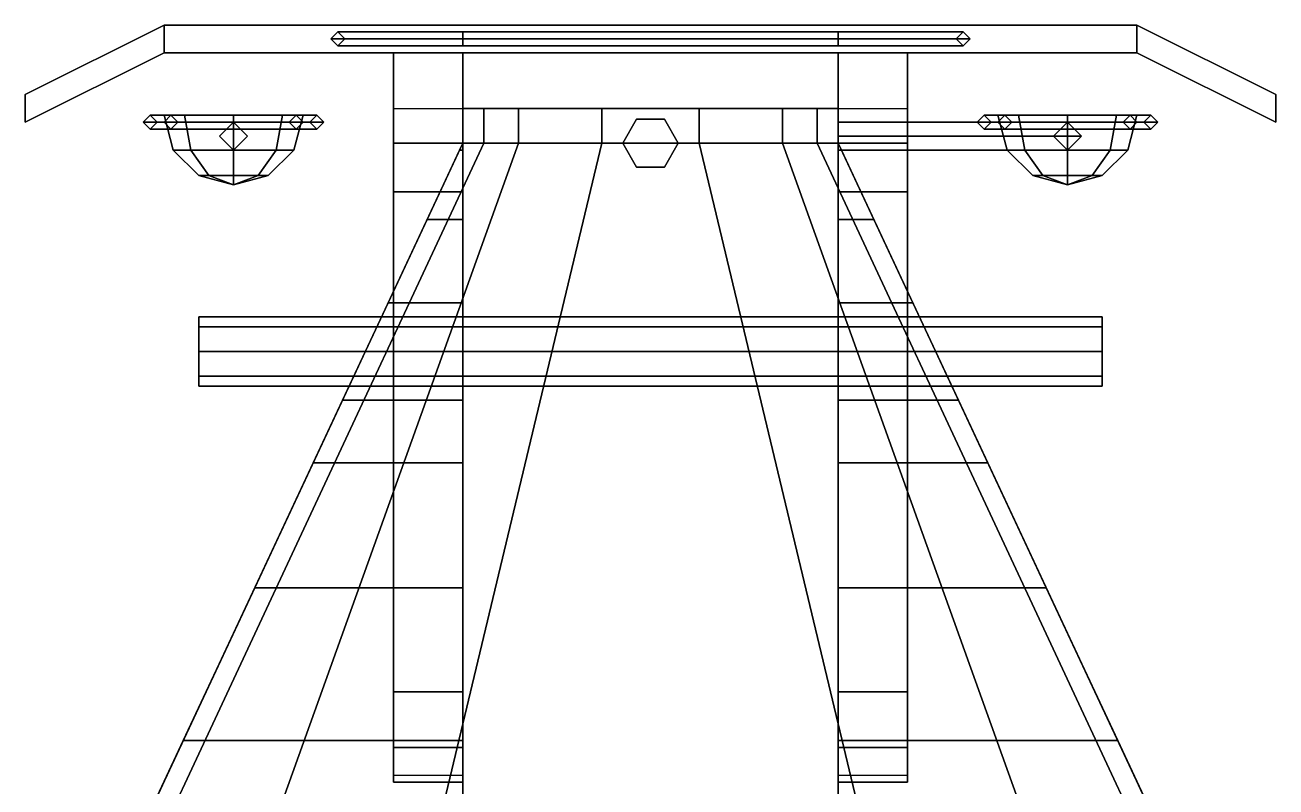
# Model space of a CAD drawing. Extents: x -0.99 to 0.94, y -2.43 to 2.04.
# Drawn here: x -0.9 to 0.9, y 0.943 to 2.04 of the extents above; entities that cross this region are included whole.
import ezdxf

# ---------------------------------------------------------------- set-up
doc = ezdxf.new("R2010")
doc.units = 0
doc.layers.get('0').update_dxf_attribs({"linetype": 'CONTINUOUS'})

msp = doc.modelspace()

# ---------------------------------------------------------------- linework, layer by layer
for points in [[(-0.7, 2.04, 0.59), (-0.7, 2.04, 0.49), (-0.9, 1.94, 0.49), (-0.9, 1.94, 0.59)], [(-0.7, 2.04, 0.49), (-0.7, 2, 0.49), (-0.9, 1.9, 0.49), (-0.9, 1.94, 0.49)], [(-0.9, 1.94, 0.59), (-0.9, 1.9, 0.59), (-0.7, 2, 0.59), (-0.7, 2.04, 0.59)], [(0.7, 2.04, 0.59), (0.7, 2.04, 0.49), (-0.7, 2.04, 0.49), (-0.7, 2.04, 0.59)], [(0.7, 2.04, 0.49), (0.7, 2, 0.49), (-0.7, 2, 0.49), (-0.7, 2.04, 0.49)], [(-0.7, 2.04, 0.59), (-0.7, 2, 0.59), (0.7, 2, 0.59), (0.7, 2.04, 0.59)], [(0.7, 2.04, 0.49), (0.7, 2.04, 0.59), (0.9, 1.94, 0.59), (0.9, 1.94, 0.49)], [(0.7, 2.04, 0.59), (0.7, 2, 0.59), (0.9, 1.9, 0.59), (0.9, 1.94, 0.59)], [(0.9, 1.94, 0.49), (0.9, 1.9, 0.49), (0.7, 2, 0.49), (0.7, 2.04, 0.49)], [(-0.27, 2.02, 1.1), (-0.27, 2.03, 1.09), (-0.45, 2.03, 0.95), (-0.46, 2.02, 0.95)], [(-0.45, 2.03, 0.59), (-0.46, 2.02, 0.59), (-0.46, 2.02, 0.95), (-0.45, 2.03, 0.95)], [(-0.27, 2.01, 1.09), (-0.27, 2.02, 1.1), (-0.46, 2.02, 0.95), (-0.45, 2.01, 0.95)], [(-0.46, 2.02, 0.59), (-0.45, 2.01, 0.59), (-0.45, 2.01, 0.95), (-0.46, 2.02, 0.95)], [(-0.27, 2.03, 1.09), (-0.27, 2.02, 1.08), (-0.44, 2.02, 0.95), (-0.45, 2.03, 0.95)], [(-0.44, 2.02, 0.59), (-0.45, 2.03, 0.59), (-0.45, 2.03, 0.95), (-0.44, 2.02, 0.95)], [(0.44, 2.02, 0.86), (0.45, 2.03, 0.85), (-0.45, 2.03, 0.85), (-0.44, 2.02, 0.86)], [(0.45, 2.03, 0.85), (0.44, 2.02, 0.84), (-0.44, 2.02, 0.84), (-0.45, 2.03, 0.85)], [(-0.27, 2.02, 1.08), (-0.27, 2.01, 1.09), (-0.45, 2.01, 0.95), (-0.44, 2.02, 0.95)], [(-0.45, 2.01, 0.59), (-0.44, 2.02, 0.59), (-0.44, 2.02, 0.95), (-0.45, 2.01, 0.95)], [(0.44, 2.02, 0.84), (0.45, 2.01, 0.85), (-0.45, 2.01, 0.85), (-0.44, 2.02, 0.84)], [(0.45, 2.01, 0.85), (0.44, 2.02, 0.86), (-0.44, 2.02, 0.86), (-0.45, 2.01, 0.85)], [(0.27, 2.02, 1.1), (0.27, 2.03, 1.09), (-0.27, 2.03, 1.09), (-0.27, 2.02, 1.1)], [(0.27, 2.03, 1.09), (0.27, 2.02, 1.08), (-0.27, 2.02, 1.08), (-0.27, 2.03, 1.09)], [(0.27, 2.02, 1.08), (0.27, 2.01, 1.09), (-0.27, 2.01, 1.09), (-0.27, 2.02, 1.08)], [(0.27, 2.01, 1.09), (0.27, 2.02, 1.1), (-0.27, 2.02, 1.1), (-0.27, 2.01, 1.09)], [(0.46, 2.02, 0.95), (0.45, 2.03, 0.95), (0.27, 2.03, 1.09), (0.27, 2.02, 1.1)], [(0.45, 2.03, 0.95), (0.44, 2.02, 0.95), (0.27, 2.02, 1.08), (0.27, 2.03, 1.09)], [(0.44, 2.02, 0.95), (0.45, 2.01, 0.95), (0.27, 2.01, 1.09), (0.27, 2.02, 1.08)], [(0.45, 2.01, 0.95), (0.46, 2.02, 0.95), (0.27, 2.02, 1.1), (0.27, 2.01, 1.09)], [(0.45, 2.03, 0.59), (0.44, 2.02, 0.59), (0.44, 2.02, 0.95), (0.45, 2.03, 0.95)], [(0.44, 2.02, 0.59), (0.45, 2.01, 0.59), (0.45, 2.01, 0.95), (0.44, 2.02, 0.95)], [(0.46, 2.02, 0.59), (0.45, 2.03, 0.59), (0.45, 2.03, 0.95), (0.46, 2.02, 0.95)], [(0.45, 2.01, 0.59), (0.46, 2.02, 0.59), (0.46, 2.02, 0.95), (0.45, 2.01, 0.95)], [(-0.9, 1.9, 0.59), (-0.9, 1.9, 0.49), (-0.7, 2, 0.49), (-0.7, 2, 0.59)], [(-0.7, 2, 0.59), (-0.7, 2, 0.49), (0.7, 2, 0.49), (0.7, 2, 0.59)], [(-0.37, 2, 0.49), (-0.37, 0.95, 0.49), (-0.37, 1, 0.59), (-0.37, 2, 0.59)], [(-0.27, 2, 0.49), (-0.27, 0.95, 0.49), (-0.37, 0.95, 0.49), (-0.37, 2, 0.49)], [(-0.37, 2, 0.59), (-0.37, 1, 0.59), (-0.27, 1, 0.59), (-0.27, 2, 0.59)], [(-0.27, 1, 0.59), (-0.27, 0.95, 0.49), (-0.27, 2, 0.49), (-0.27, 2, 0.59)], [(0.27, 2, 0.49), (0.27, 0.95, 0.49), (0.27, 1, 0.59), (0.27, 2, 0.59)], [(0.37, 2, 0.49), (0.37, 0.95, 0.49), (0.27, 0.95, 0.49), (0.27, 2, 0.49)], [(0.27, 2, 0.59), (0.27, 1, 0.59), (0.37, 1, 0.59), (0.37, 2, 0.59)], [(0.37, 1, 0.59), (0.37, 0.95, 0.49), (0.37, 2, 0.49), (0.37, 2, 0.59)], [(0.9, 1.9, 0.49), (0.9, 1.9, 0.59), (0.7, 2, 0.59), (0.7, 2, 0.49)], [(-0.9, 1.94, 0.49), (-0.9, 1.9, 0.49), (-0.9, 1.9, 0.59), (-0.9, 1.94, 0.59)], [(0.9, 1.94, 0.59), (0.9, 1.9, 0.59), (0.9, 1.9, 0.49), (0.9, 1.94, 0.49)], [(-0.72, 1.91, 1.07), (-0.73, 1.9, 1.07), (-0.7, 1.9, 1.14), (-0.69, 1.91, 1.14)], [(-0.72, 1.91, 0.73), (-0.73, 1.9, 0.74), (-0.73, 1.9, 1.07), (-0.72, 1.91, 1.07)], [(-0.71, 1.9, 1.07), (-0.72, 1.91, 1.07), (-0.69, 1.91, 1.14), (-0.68, 1.9, 1.14)], [(-0.71, 1.9, 0.74), (-0.72, 1.91, 0.73), (-0.72, 1.91, 1.07), (-0.71, 1.9, 1.07)], [(-0.6866, 1.86, 1.07), (-0.7, 1.91, 1.07), (-0.6707, 1.91, 0.9993), (-0.6612, 1.86, 1.0088)], [(-0.6612, 1.86, 1.1312), (-0.6707, 1.91, 1.1407), (-0.7, 1.91, 1.07), (-0.6866, 1.86, 1.07)], [(-0.6707, 1.91, 0.9993), (-0.7, 1.91, 1.07), (-0.6707, 1.91, 1.1407), (-0.6, 1.91, 1.17)], [(-0.69, 1.91, 1.14), (-0.7, 1.9, 1.14), (-0.6, 1.9, 1.2), (-0.6, 1.91, 1.19)], [(-0.68, 1.9, 1.14), (-0.69, 1.91, 1.14), (-0.6, 1.91, 1.19), (-0.6, 1.9, 1.18)], [(-0.6612, 1.86, 1.0088), (-0.6707, 1.91, 0.9993), (-0.6, 1.91, 0.97), (-0.6, 1.86, 0.9834)], [(-0.6, 1.86, 1.1566), (-0.6, 1.91, 1.17), (-0.6707, 1.91, 1.1407), (-0.6612, 1.86, 1.1312)], [(-0.6, 1.91, 0.97), (-0.6707, 1.91, 0.9993), (-0.6, 1.91, 1.17), (-0.5293, 1.91, 1.1407)], [(-0.6, 1.86, 0.9834), (-0.6, 1.91, 0.97), (-0.5293, 1.91, 0.9993), (-0.5388, 1.86, 1.0088)], [(-0.5388, 1.86, 1.1312), (-0.5293, 1.91, 1.1407), (-0.6, 1.91, 1.17), (-0.6, 1.86, 1.1566)], [(-0.5293, 1.91, 0.9993), (-0.6, 1.91, 0.97), (-0.5293, 1.91, 1.1407), (-0.5, 1.91, 1.07)], [(-0.5, 1.9, 1.14), (-0.51, 1.91, 1.14), (-0.6, 1.91, 1.19), (-0.6, 1.9, 1.2)], [(-0.51, 1.91, 1.14), (-0.52, 1.9, 1.14), (-0.6, 1.9, 1.18), (-0.6, 1.91, 1.19)], [(-0.5388, 1.86, 1.0088), (-0.5293, 1.91, 0.9993), (-0.5, 1.91, 1.07), (-0.5134, 1.86, 1.07)], [(-0.5134, 1.86, 1.07), (-0.5, 1.91, 1.07), (-0.5293, 1.91, 1.1407), (-0.5388, 1.86, 1.1312)], [(-0.48, 1.91, 1.07), (-0.49, 1.9, 1.07), (-0.52, 1.9, 1.14), (-0.51, 1.91, 1.14)], [(-0.47, 1.9, 1.07), (-0.48, 1.91, 1.07), (-0.51, 1.91, 1.14), (-0.5, 1.9, 1.14)], [(-0.48, 1.91, 0.73), (-0.49, 1.9, 0.74), (-0.49, 1.9, 1.07), (-0.48, 1.91, 1.07)], [(-0.47, 1.9, 0.74), (-0.48, 1.91, 0.73), (-0.48, 1.91, 1.07), (-0.47, 1.9, 1.07)], [(-0.27, 1.92, 0.49), (-0.27, 1.87, 0.39), (-0.37, 1.87, 0.39), (-0.37, 1.92, 0.49)], [(-0.37, 1.92, 0.49), (-0.37, 1.87, 0.39), (-0.37, 1.8, 0.39), (-0.37, 1.8, 0.49)], [(-0.27, 1.92, 0.43), (-0.27, 1.87, 0.43), (-0.27, 1.87, 0.7871), (-0.27, 1.92, 0.7229)], [(-0.27, 1.92, 1.15), (-0.27, 1.87, 1.15), (-0.24, 1.87, 1.19), (-0.24, 1.92, 1.19)], [(-0.27, 1.92, 0.7229), (-0.27, 1.87, 0.7871), (-0.27, 1.87, 1.15), (-0.27, 1.92, 1.15)], [(0.27, 1.92, 0.43), (-0.27, 1.92, 0.43), (-0.27, 1.92, 0.7229), (0.27, 1.92, 0.7229)], [(0.27, 1.92, 0.7229), (-0.27, 1.92, 0.7229), (-0.27, 1.92, 1.15), (0.27, 1.92, 1.15)], [(0.27, 1.92, 1.15), (-0.27, 1.92, 1.15), (-0.24, 1.92, 1.19), (0.24, 1.92, 1.19)], [(-0.27, 1.8, 0.39), (-0.27, 1.87, 0.39), (-0.27, 1.92, 0.49), (-0.27, 1.8, 0.49)], [(0.27, 1.92, 0.43), (0.27, 0.92, 0.43), (-0.27, 0.92, 0.43), (-0.27, 1.92, 0.43)], [(-0.24, 1.92, 1.19), (-0.24, 1.87, 1.19), (-0.19, 1.87, 1.22), (-0.19, 1.92, 1.22)], [(0.24, 1.92, 1.19), (-0.24, 1.92, 1.19), (-0.19, 1.92, 1.22), (0.19, 1.92, 1.22)], [(-0.19, 1.92, 1.22), (-0.19, 1.87, 1.22), (-0.07, 1.87, 1.25), (-0.07, 1.92, 1.25)], [(0.19, 1.92, 1.22), (-0.19, 1.92, 1.22), (-0.07, 1.92, 1.25), (0.07, 1.92, 1.25)], [(-0.07, 1.92, 1.25), (-0.07, 1.87, 1.25), (0.07, 1.87, 1.25), (0.07, 1.92, 1.25)], [(0.19, 1.87, 1.22), (0.19, 1.92, 1.22), (0.07, 1.92, 1.25), (0.07, 1.87, 1.25)], [(0.24, 1.87, 1.19), (0.24, 1.92, 1.19), (0.19, 1.92, 1.22), (0.19, 1.87, 1.22)], [(0.27, 1.87, 1.15), (0.27, 1.92, 1.15), (0.24, 1.92, 1.19), (0.24, 1.87, 1.19)], [(0.27, 1.87, 0.43), (0.27, 1.92, 0.43), (0.27, 1.92, 0.7229), (0.27, 1.87, 0.7871)], [(0.27, 1.87, 0.7871), (0.27, 1.92, 0.7229), (0.27, 1.92, 1.15), (0.27, 1.87, 1.15)], [(0.37, 1.92, 0.49), (0.37, 1.87, 0.39), (0.27, 1.87, 0.39), (0.27, 1.92, 0.49)], [(0.27, 1.92, 0.49), (0.27, 1.87, 0.39), (0.27, 1.8, 0.39), (0.27, 1.8, 0.49)], [(0.37, 1.8, 0.39), (0.37, 1.87, 0.39), (0.37, 1.92, 0.49), (0.37, 1.8, 0.49)], [(0.48, 1.91, 1.07), (0.47, 1.9, 1.07), (0.5, 1.9, 1.14), (0.51, 1.91, 1.14)], [(0.48, 1.91, 0.73), (0.47, 1.9, 0.74), (0.47, 1.9, 1.07), (0.48, 1.91, 1.07)], [(0.49, 1.9, 1.07), (0.48, 1.91, 1.07), (0.51, 1.91, 1.14), (0.52, 1.9, 1.14)], [(0.49, 1.9, 0.74), (0.48, 1.91, 0.73), (0.48, 1.91, 1.07), (0.49, 1.9, 1.07)], [(0.5134, 1.86, 1.07), (0.5, 1.91, 1.07), (0.5293, 1.91, 0.9993), (0.5388, 1.86, 1.0088)], [(0.5388, 1.86, 1.1312), (0.5293, 1.91, 1.1407), (0.5, 1.91, 1.07), (0.5134, 1.86, 1.07)], [(0.5293, 1.91, 0.9993), (0.5, 1.91, 1.07), (0.5293, 1.91, 1.1407), (0.6, 1.91, 1.17)], [(0.51, 1.91, 1.14), (0.5, 1.9, 1.14), (0.6, 1.9, 1.2), (0.6, 1.91, 1.19)], [(0.52, 1.9, 1.14), (0.51, 1.91, 1.14), (0.6, 1.91, 1.19), (0.6, 1.9, 1.18)], [(0.5388, 1.86, 1.0088), (0.5293, 1.91, 0.9993), (0.6, 1.91, 0.97), (0.6, 1.86, 0.9834)], [(0.6, 1.86, 1.1566), (0.6, 1.91, 1.17), (0.5293, 1.91, 1.1407), (0.5388, 1.86, 1.1312)], [(0.6, 1.91, 0.97), (0.5293, 1.91, 0.9993), (0.6, 1.91, 1.17), (0.6707, 1.91, 1.1407)], [(0.6, 1.86, 0.9834), (0.6, 1.91, 0.97), (0.6707, 1.91, 0.9993), (0.6612, 1.86, 1.0088)], [(0.6612, 1.86, 1.1312), (0.6707, 1.91, 1.1407), (0.6, 1.91, 1.17), (0.6, 1.86, 1.1566)], [(0.6707, 1.91, 0.9993), (0.6, 1.91, 0.97), (0.6707, 1.91, 1.1407), (0.7, 1.91, 1.07)], [(0.7, 1.9, 1.14), (0.69, 1.91, 1.14), (0.6, 1.91, 1.19), (0.6, 1.9, 1.2)], [(0.69, 1.91, 1.14), (0.68, 1.9, 1.14), (0.6, 1.9, 1.18), (0.6, 1.91, 1.19)], [(0.6612, 1.86, 1.0088), (0.6707, 1.91, 0.9993), (0.7, 1.91, 1.07), (0.6866, 1.86, 1.07)], [(0.6866, 1.86, 1.07), (0.7, 1.91, 1.07), (0.6707, 1.91, 1.1407), (0.6612, 1.86, 1.1312)], [(0.72, 1.91, 1.07), (0.71, 1.9, 1.07), (0.68, 1.9, 1.14), (0.69, 1.91, 1.14)], [(0.73, 1.9, 1.07), (0.72, 1.91, 1.07), (0.69, 1.91, 1.14), (0.7, 1.9, 1.14)], [(0.72, 1.91, 0.73), (0.71, 1.9, 0.74), (0.71, 1.9, 1.07), (0.72, 1.91, 1.07)], [(0.73, 1.9, 0.74), (0.72, 1.91, 0.73), (0.72, 1.91, 1.07), (0.73, 1.9, 1.07)], [(-0.73, 1.9, 1.07), (-0.72, 1.89, 1.07), (-0.69, 1.89, 1.14), (-0.7, 1.9, 1.14)], [(-0.73, 1.9, 0.74), (-0.72, 1.89, 0.75), (-0.72, 1.89, 1.07), (-0.73, 1.9, 1.07)], [(-0.72, 1.89, 1.07), (-0.71, 1.9, 1.07), (-0.68, 1.9, 1.14), (-0.69, 1.89, 1.14)], [(-0.72, 1.89, 0.75), (-0.71, 1.9, 0.74), (-0.71, 1.9, 1.07), (-0.72, 1.89, 1.07)], [(-0.7, 1.9, 1.14), (-0.69, 1.89, 1.14), (-0.6, 1.89, 1.19), (-0.6, 1.9, 1.2)], [(-0.69, 1.89, 1.14), (-0.68, 1.9, 1.14), (-0.6, 1.9, 1.18), (-0.6, 1.89, 1.19)], [(-0.6, 1.9, 0.74), (-0.62, 1.88, 0.77), (-0.62, 1.88, 0.99), (-0.6, 1.9, 0.99)], [(-0.58, 1.88, 0.77), (-0.6, 1.9, 0.74), (-0.6, 1.9, 0.99), (-0.58, 1.88, 0.99)], [(-0.52, 1.9, 1.14), (-0.51, 1.89, 1.14), (-0.6, 1.89, 1.19), (-0.6, 1.9, 1.18)], [(-0.51, 1.89, 1.14), (-0.5, 1.9, 1.14), (-0.6, 1.9, 1.2), (-0.6, 1.89, 1.19)], [(-0.49, 1.9, 1.07), (-0.48, 1.89, 1.07), (-0.51, 1.89, 1.14), (-0.52, 1.9, 1.14)], [(-0.48, 1.89, 1.07), (-0.47, 1.9, 1.07), (-0.5, 1.9, 1.14), (-0.51, 1.89, 1.14)], [(-0.49, 1.9, 0.74), (-0.48, 1.89, 0.75), (-0.48, 1.89, 1.07), (-0.49, 1.9, 1.07)], [(-0.48, 1.89, 0.75), (-0.47, 1.9, 0.74), (-0.47, 1.9, 1.07), (-0.48, 1.89, 1.07)], [(-0.02, 1.9046, 1.25), (-0.04, 1.87, 1.25), (-0.04, 1.87, 1.28), (-0.02, 1.9046, 1.28)], [(-0.04, 1.87, 1.28), (0.04, 1.87, 1.28), (0.02, 1.9046, 1.28), (-0.02, 1.9046, 1.28)], [(0.02, 1.9046, 1.25), (-0.02, 1.9046, 1.25), (-0.02, 1.9046, 1.28), (0.02, 1.9046, 1.28)], [(0.04, 1.87, 1.25), (0.02, 1.9046, 1.25), (0.02, 1.9046, 1.28), (0.04, 1.87, 1.28)], [(0.27, 1.88, 0.77), (0.27, 1.9, 0.74), (0.6, 1.9, 0.74), (0.62, 1.88, 0.77)], [(0.27, 1.9, 0.74), (0.27, 1.88, 0.77), (0.58, 1.88, 0.77), (0.6, 1.9, 0.74)], [(0.47, 1.9, 1.07), (0.48, 1.89, 1.07), (0.51, 1.89, 1.14), (0.5, 1.9, 1.14)], [(0.47, 1.9, 0.74), (0.48, 1.89, 0.75), (0.48, 1.89, 1.07), (0.47, 1.9, 1.07)], [(0.48, 1.89, 1.07), (0.49, 1.9, 1.07), (0.52, 1.9, 1.14), (0.51, 1.89, 1.14)], [(0.48, 1.89, 0.75), (0.49, 1.9, 0.74), (0.49, 1.9, 1.07), (0.48, 1.89, 1.07)], [(0.5, 1.9, 1.14), (0.51, 1.89, 1.14), (0.6, 1.89, 1.19), (0.6, 1.9, 1.2)], [(0.51, 1.89, 1.14), (0.52, 1.9, 1.14), (0.6, 1.9, 1.18), (0.6, 1.89, 1.19)], [(0.6, 1.9, 0.74), (0.58, 1.88, 0.77), (0.58, 1.88, 0.99), (0.6, 1.9, 0.99)], [(0.62, 1.88, 0.77), (0.6, 1.9, 0.74), (0.6, 1.9, 0.99), (0.62, 1.88, 0.99)], [(0.68, 1.9, 1.14), (0.69, 1.89, 1.14), (0.6, 1.89, 1.19), (0.6, 1.9, 1.18)], [(0.69, 1.89, 1.14), (0.7, 1.9, 1.14), (0.6, 1.9, 1.2), (0.6, 1.89, 1.19)], [(0.71, 1.9, 1.07), (0.72, 1.89, 1.07), (0.69, 1.89, 1.14), (0.68, 1.9, 1.14)], [(0.72, 1.89, 1.07), (0.73, 1.9, 1.07), (0.7, 1.9, 1.14), (0.69, 1.89, 1.14)], [(0.71, 1.9, 0.74), (0.72, 1.89, 0.75), (0.72, 1.89, 1.07), (0.71, 1.9, 1.07)], [(0.72, 1.89, 0.75), (0.73, 1.9, 0.74), (0.73, 1.9, 1.07), (0.72, 1.89, 1.07)], [(-0.62, 1.88, 0.77), (-0.6, 1.86, 0.8), (-0.6, 1.86, 0.99), (-0.62, 1.88, 0.99)], [(-0.6, 1.86, 0.8), (-0.58, 1.88, 0.77), (-0.58, 1.88, 0.99), (-0.6, 1.86, 0.99)], [(0.27, 1.88, 0.77), (0.27, 1.86, 0.8), (0.6, 1.86, 0.8), (0.58, 1.88, 0.77)], [(0.27, 1.86, 0.8), (0.27, 1.88, 0.77), (0.62, 1.88, 0.77), (0.6, 1.86, 0.8)], [(0.58, 1.88, 0.77), (0.6, 1.86, 0.8), (0.6, 1.86, 0.99), (0.58, 1.88, 0.99)], [(0.6, 1.86, 0.8), (0.62, 1.88, 0.77), (0.62, 1.88, 0.99), (0.6, 1.86, 0.99)], [(-0.27, 1.87, 1.15), (-0.85, 0.63, 1.29), (-0.8183, 0.63, 1.3333), (-0.24, 1.87, 1.19)], [(-0.3776, 1.64, 0.9), (-0.4431, 1.5, 0.9), (-0.85, 0.63, 1.29), (-0.27, 1.87, 1.15)], [(-0.24, 1.87, 1.19), (-0.8183, 0.63, 1.3333), (-0.63, 0.6424, 1.4001), (-0.19, 1.87, 1.22)], [(-0.65, 1.8234, 1.07), (-0.6866, 1.86, 1.07), (-0.6612, 1.86, 1.0088), (-0.6354, 1.8234, 1.0346)], [(-0.6354, 1.8234, 1.1054), (-0.6612, 1.86, 1.1312), (-0.6866, 1.86, 1.07), (-0.65, 1.8234, 1.07)], [(-0.6354, 1.8234, 1.0346), (-0.6612, 1.86, 1.0088), (-0.6, 1.86, 0.9834), (-0.6, 1.8234, 1.02)], [(-0.6, 1.8234, 1.12), (-0.6, 1.86, 1.1566), (-0.6612, 1.86, 1.1312), (-0.6354, 1.8234, 1.1054)], [(-0.19, 1.87, 1.22), (-0.63, 0.6424, 1.4001), (-0.37, 0.6174, 1.4335), (-0.07, 1.87, 1.25)], [(-0.6, 1.8234, 1.02), (-0.6, 1.86, 0.9834), (-0.5388, 1.86, 1.0088), (-0.5646, 1.8234, 1.0346)], [(-0.5646, 1.8234, 1.1054), (-0.5388, 1.86, 1.1312), (-0.6, 1.86, 1.1566), (-0.6, 1.8234, 1.12)], [(-0.5646, 1.8234, 1.0346), (-0.5388, 1.86, 1.0088), (-0.5134, 1.86, 1.07), (-0.55, 1.8234, 1.07)], [(-0.55, 1.8234, 1.07), (-0.5134, 1.86, 1.07), (-0.5388, 1.86, 1.1312), (-0.5646, 1.8234, 1.1054)], [(-0.3215, 1.76, 0.87), (-0.3776, 1.64, 0.9), (-0.27, 1.87, 1.15)], [(-0.07, 1.87, 1.25), (-0.37, 0.6174, 1.4335), (0.37, 0.6174, 1.4335), (0.07, 1.87, 1.25)], [(-0.37, 1.8, 0.39), (-0.37, 1.87, 0.39), (-0.27, 1.87, 0.39), (-0.27, 1.8, 0.39)], [(-0.2747, 1.86, 0.8), (-0.3215, 1.76, 0.87), (-0.27, 1.87, 1.15)], [(-0.27, 1.76, 0.87), (-0.3215, 1.76, 0.87), (-0.2747, 1.86, 0.8), (-0.27, 1.86, 0.8)], [(-0.27, 1.87, 0.7871), (-0.2747, 1.86, 0.8), (-0.27, 1.87, 1.15)], [(-0.27, 1.86, 0.8), (-0.2747, 1.86, 0.8), (-0.27, 1.87, 0.7871)], [(-0.27, 1.87, 0.43), (-0.27, 0.92, 0.43), (-0.27, 1.01, 0.57), (-0.27, 1.87, 0.7871)], [(-0.27, 1.87, 0.7871), (-0.27, 1.01, 0.57), (-0.27, 1.23, 0.79), (-0.27, 1.86, 0.8)], [(-0.27, 1.86, 0.8), (-0.27, 1.23, 0.79), (-0.27, 1.41, 0.88), (-0.27, 1.76, 0.87)], [(-0.04, 1.87, 1.25), (-0.02, 1.8354, 1.25), (-0.02, 1.8354, 1.28), (-0.04, 1.87, 1.28)], [(-0.02, 1.8354, 1.28), (0.02, 1.8354, 1.28), (0.04, 1.87, 1.28), (-0.04, 1.87, 1.28)], [(0.02, 1.8354, 1.25), (0.04, 1.87, 1.25), (0.04, 1.87, 1.28), (0.02, 1.8354, 1.28)], [(0.63, 0.6424, 1.4001), (0.19, 1.87, 1.22), (0.07, 1.87, 1.25), (0.37, 0.6174, 1.4335)], [(0.8183, 0.63, 1.3333), (0.24, 1.87, 1.19), (0.19, 1.87, 1.22), (0.63, 0.6424, 1.4001)], [(0.85, 0.63, 1.29), (0.27, 1.87, 1.15), (0.24, 1.87, 1.19), (0.8183, 0.63, 1.3333)], [(0.4431, 1.5, 0.9), (0.3776, 1.64, 0.9), (0.27, 1.87, 1.15), (0.85, 0.63, 1.29)], [(0.3776, 1.64, 0.9), (0.3215, 1.76, 0.87), (0.27, 1.87, 1.15)], [(0.3215, 1.76, 0.87), (0.2747, 1.86, 0.8), (0.27, 1.87, 1.15)], [(0.2747, 1.86, 0.8), (0.27, 1.87, 0.7871), (0.27, 1.87, 1.15)], [(0.27, 0.92, 0.43), (0.27, 1.87, 0.43), (0.27, 1.87, 0.7871), (0.27, 1.01, 0.57)], [(0.27, 1.01, 0.57), (0.27, 1.87, 0.7871), (0.27, 1.86, 0.8), (0.27, 1.23, 0.79)], [(0.2747, 1.86, 0.8), (0.27, 1.86, 0.8), (0.27, 1.87, 0.7871)], [(0.27, 1.8, 0.39), (0.27, 1.87, 0.39), (0.37, 1.87, 0.39), (0.37, 1.8, 0.39)], [(0.27, 1.23, 0.79), (0.27, 1.86, 0.8), (0.27, 1.76, 0.87), (0.27, 1.41, 0.88)], [(0.3215, 1.76, 0.87), (0.27, 1.76, 0.87), (0.27, 1.86, 0.8), (0.2747, 1.86, 0.8)], [(0.55, 1.8234, 1.07), (0.5134, 1.86, 1.07), (0.5388, 1.86, 1.0088), (0.5646, 1.8234, 1.0346)], [(0.5646, 1.8234, 1.1054), (0.5388, 1.86, 1.1312), (0.5134, 1.86, 1.07), (0.55, 1.8234, 1.07)], [(0.5646, 1.8234, 1.0346), (0.5388, 1.86, 1.0088), (0.6, 1.86, 0.9834), (0.6, 1.8234, 1.02)], [(0.6, 1.8234, 1.12), (0.6, 1.86, 1.1566), (0.5388, 1.86, 1.1312), (0.5646, 1.8234, 1.1054)], [(0.6, 1.8234, 1.02), (0.6, 1.86, 0.9834), (0.6612, 1.86, 1.0088), (0.6354, 1.8234, 1.0346)], [(0.6354, 1.8234, 1.1054), (0.6612, 1.86, 1.1312), (0.6, 1.86, 1.1566), (0.6, 1.8234, 1.12)], [(0.6354, 1.8234, 1.0346), (0.6612, 1.86, 1.0088), (0.6866, 1.86, 1.07), (0.65, 1.8234, 1.07)], [(0.65, 1.8234, 1.07), (0.6866, 1.86, 1.07), (0.6612, 1.86, 1.1312), (0.6354, 1.8234, 1.1054)], [(-0.6, 1.81, 1.07), (-0.65, 1.8234, 1.07), (-0.6354, 1.8234, 1.0346), (-0.6, 1.81, 1.07)], [(-0.6, 1.81, 1.07), (-0.6354, 1.8234, 1.1054), (-0.65, 1.8234, 1.07), (-0.6, 1.81, 1.07)], [(-0.6, 1.81, 1.07), (-0.6354, 1.8234, 1.0346), (-0.6, 1.8234, 1.02), (-0.6, 1.81, 1.07)], [(-0.6, 1.81, 1.07), (-0.6, 1.8234, 1.12), (-0.6354, 1.8234, 1.1054), (-0.6, 1.81, 1.07)], [(-0.6, 1.81, 1.07), (-0.6, 1.8234, 1.02), (-0.5646, 1.8234, 1.0346), (-0.6, 1.81, 1.07)], [(-0.6, 1.81, 1.07), (-0.5646, 1.8234, 1.0346), (-0.55, 1.8234, 1.07), (-0.6, 1.81, 1.07)], [(-0.6, 1.81, 1.07), (-0.55, 1.8234, 1.07), (-0.5646, 1.8234, 1.1054), (-0.6, 1.81, 1.07)], [(-0.6, 1.81, 1.07), (-0.5646, 1.8234, 1.1054), (-0.6, 1.8234, 1.12), (-0.6, 1.81, 1.07)], [(-0.02, 1.8354, 1.25), (0.02, 1.8354, 1.25), (0.02, 1.8354, 1.28), (-0.02, 1.8354, 1.28)], [(0.6, 1.81, 1.07), (0.55, 1.8234, 1.07), (0.5646, 1.8234, 1.0346), (0.6, 1.81, 1.07)], [(0.6, 1.81, 1.07), (0.5646, 1.8234, 1.1054), (0.55, 1.8234, 1.07), (0.6, 1.81, 1.07)], [(0.6, 1.81, 1.07), (0.5646, 1.8234, 1.0346), (0.6, 1.8234, 1.02), (0.6, 1.81, 1.07)], [(0.6, 1.81, 1.07), (0.6, 1.8234, 1.12), (0.5646, 1.8234, 1.1054), (0.6, 1.81, 1.07)], [(0.6, 1.81, 1.07), (0.6, 1.8234, 1.02), (0.6354, 1.8234, 1.0346), (0.6, 1.81, 1.07)], [(0.6, 1.81, 1.07), (0.6354, 1.8234, 1.0346), (0.65, 1.8234, 1.07), (0.6, 1.81, 1.07)], [(0.6, 1.81, 1.07), (0.65, 1.8234, 1.07), (0.6354, 1.8234, 1.1054), (0.6, 1.81, 1.07)], [(0.6, 1.81, 1.07), (0.6354, 1.8234, 1.1054), (0.6, 1.8234, 1.12), (0.6, 1.81, 1.07)], [(-0.37, 1.57, 0.3), (-0.37, 1.8, 0.39), (-0.27, 1.8, 0.39), (-0.27, 1.57, 0.3)], [(-0.27, 1.57, 0.4), (-0.27, 1.8, 0.42), (-0.37, 1.8, 0.42), (-0.37, 1.57, 0.4)], [(-0.37, 1.8, 0.49), (-0.37, 1.8, 0.42), (-0.27, 1.8, 0.42), (-0.27, 1.8, 0.49)], [(-0.37, 1.8, 0.42), (-0.37, 1.8, 0.39), (-0.37, 1.57, 0.3), (-0.37, 1.57, 0.4)], [(-0.27, 1.57, 0.3), (-0.27, 1.8, 0.39), (-0.27, 1.8, 0.42), (-0.27, 1.57, 0.4)], [(0.27, 1.57, 0.3), (0.27, 1.8, 0.39), (0.37, 1.8, 0.39), (0.37, 1.57, 0.3)], [(0.37, 1.57, 0.4), (0.37, 1.8, 0.42), (0.27, 1.8, 0.42), (0.27, 1.57, 0.4)], [(0.27, 1.8, 0.49), (0.27, 1.8, 0.42), (0.37, 1.8, 0.42), (0.37, 1.8, 0.49)], [(0.27, 1.8, 0.42), (0.27, 1.8, 0.39), (0.27, 1.57, 0.3), (0.27, 1.57, 0.4)], [(0.37, 1.57, 0.3), (0.37, 1.8, 0.39), (0.37, 1.8, 0.42), (0.37, 1.57, 0.4)], [(-0.27, 1.64, 0.9), (-0.3776, 1.64, 0.9), (-0.3215, 1.76, 0.87), (-0.27, 1.76, 0.87)], [(-0.27, 1.76, 0.87), (-0.27, 1.41, 0.88), (-0.27, 1.5, 0.9), (-0.27, 1.64, 0.9)], [(0.27, 1.41, 0.88), (0.27, 1.76, 0.87), (0.27, 1.64, 0.9), (0.27, 1.5, 0.9)], [(0.3776, 1.64, 0.9), (0.27, 1.64, 0.9), (0.27, 1.76, 0.87), (0.3215, 1.76, 0.87)], [(-0.27, 1.5, 0.9), (-0.4431, 1.5, 0.9), (-0.3776, 1.64, 0.9), (-0.27, 1.64, 0.9)], [(0.4431, 1.5, 0.9), (0.27, 1.5, 0.9), (0.27, 1.64, 0.9), (0.3776, 1.64, 0.9)], [(0.65, 1.6054, 0.4154), (0.65, 1.62, 0.38), (-0.65, 1.62, 0.38), (-0.65, 1.6054, 0.4154)], [(0.65, 1.62, 0.38), (0.65, 1.6054, 0.3446), (-0.65, 1.6054, 0.3446), (-0.65, 1.62, 0.38)], [(0.65, 1.57, 0.43), (0.65, 1.6054, 0.4154), (-0.65, 1.6054, 0.4154), (-0.65, 1.57, 0.43)], [(0.65, 1.6054, 0.3446), (0.65, 1.57, 0.33), (-0.65, 1.57, 0.33), (-0.65, 1.6054, 0.3446)], [(0.65, 1.5346, 0.4154), (0.65, 1.57, 0.43), (-0.65, 1.57, 0.43), (-0.65, 1.5346, 0.4154)], [(0.65, 1.57, 0.33), (0.65, 1.5346, 0.3446), (-0.65, 1.5346, 0.3446), (-0.65, 1.57, 0.33)], [(-0.27, 1.57, 0.3), (-0.27, 1.08, 0.39), (-0.37, 1.08, 0.39), (-0.37, 1.57, 0.3)], [(-0.37, 1.57, 0.3), (-0.37, 1.08, 0.39), (-0.37, 1.08, 0.42), (-0.37, 1.57, 0.4)], [(-0.37, 1.57, 0.4), (-0.37, 1.08, 0.42), (-0.27, 1.08, 0.42), (-0.27, 1.57, 0.4)], [(-0.27, 1.08, 0.42), (-0.27, 1.08, 0.39), (-0.27, 1.57, 0.3), (-0.27, 1.57, 0.4)], [(0.37, 1.57, 0.3), (0.37, 1.08, 0.39), (0.27, 1.08, 0.39), (0.27, 1.57, 0.3)], [(0.27, 1.57, 0.4), (0.27, 1.08, 0.42), (0.37, 1.08, 0.42), (0.37, 1.57, 0.4)], [(0.27, 1.57, 0.3), (0.27, 1.08, 0.39), (0.27, 1.08, 0.42), (0.27, 1.57, 0.4)], [(0.37, 1.08, 0.42), (0.37, 1.08, 0.39), (0.37, 1.57, 0.3), (0.37, 1.57, 0.4)], [(0.65, 1.52, 0.38), (0.65, 1.5346, 0.4154), (-0.65, 1.5346, 0.4154), (-0.65, 1.52, 0.38)], [(0.65, 1.5346, 0.3446), (0.65, 1.52, 0.38), (-0.65, 1.52, 0.38), (-0.65, 1.5346, 0.3446)], [(-0.4431, 1.5, 0.9), (-0.4852, 1.41, 0.88), (-0.85, 0.63, 1.29)], [(-0.27, 1.41, 0.88), (-0.4852, 1.41, 0.88), (-0.4431, 1.5, 0.9), (-0.27, 1.5, 0.9)], [(0.4852, 1.41, 0.88), (0.27, 1.41, 0.88), (0.27, 1.5, 0.9), (0.4431, 1.5, 0.9)], [(0.4852, 1.41, 0.88), (0.4431, 1.5, 0.9), (0.85, 0.63, 1.29)], [(-0.4852, 1.41, 0.88), (-0.5694, 1.23, 0.79), (-0.85, 0.63, 1.29)], [(-0.27, 1.23, 0.79), (-0.5694, 1.23, 0.79), (-0.4852, 1.41, 0.88), (-0.27, 1.41, 0.88)], [(0.5694, 1.23, 0.79), (0.27, 1.23, 0.79), (0.27, 1.41, 0.88), (0.4852, 1.41, 0.88)], [(0.5694, 1.23, 0.79), (0.4852, 1.41, 0.88), (0.85, 0.63, 1.29)], [(-0.5694, 1.23, 0.79), (-0.6723, 1.01, 0.57), (-0.85, 0.63, 1.29)], [(-0.27, 1.01, 0.57), (-0.6723, 1.01, 0.57), (-0.5694, 1.23, 0.79), (-0.27, 1.23, 0.79)], [(0.6723, 1.01, 0.57), (0.27, 1.01, 0.57), (0.27, 1.23, 0.79), (0.5694, 1.23, 0.79)], [(0.6723, 1.01, 0.57), (0.5694, 1.23, 0.79), (0.85, 0.63, 1.29)], [(-0.37, 1.08, 0.39), (-0.37, 1.01, 0.39), (-0.37, 0.96, 0.49), (-0.37, 1.08, 0.49)], [(-0.27, 1.08, 0.49), (-0.27, 1.08, 0.42), (-0.37, 1.08, 0.42), (-0.37, 1.08, 0.49)], [(-0.27, 1.08, 0.39), (-0.27, 1.01, 0.39), (-0.37, 1.01, 0.39), (-0.37, 1.08, 0.39)], [(-0.27, 0.96, 0.49), (-0.27, 1.01, 0.39), (-0.27, 1.08, 0.39), (-0.27, 1.08, 0.49)], [(0.37, 1.08, 0.39), (0.37, 1.01, 0.39), (0.27, 1.01, 0.39), (0.27, 1.08, 0.39)], [(0.37, 1.08, 0.49), (0.37, 1.08, 0.42), (0.27, 1.08, 0.42), (0.27, 1.08, 0.49)], [(0.27, 1.08, 0.39), (0.27, 1.01, 0.39), (0.27, 0.96, 0.49), (0.27, 1.08, 0.49)], [(0.37, 0.96, 0.49), (0.37, 1.01, 0.39), (0.37, 1.08, 0.39), (0.37, 1.08, 0.49)], [(-0.6723, 1.01, 0.57), (-0.7144, 0.92, 0.43), (-0.85, 0.63, 1.29)], [(-0.27, 0.92, 0.43), (-0.7144, 0.92, 0.43), (-0.6723, 1.01, 0.57), (-0.27, 1.01, 0.57)], [(-0.37, 0.96, 0.49), (-0.37, 1.01, 0.39), (-0.27, 1.01, 0.39), (-0.27, 0.96, 0.49)], [(0.7144, 0.92, 0.43), (0.27, 0.92, 0.43), (0.27, 1.01, 0.57), (0.6723, 1.01, 0.57)], [(0.27, 0.96, 0.49), (0.27, 1.01, 0.39), (0.37, 1.01, 0.39), (0.37, 0.96, 0.49)], [(0.7144, 0.92, 0.43), (0.6723, 1.01, 0.57), (0.85, 0.63, 1.29)], [(-0.37, 1, 0.59), (-0.37, 0.95, 0.49), (-0.27, 0.95, 0.49), (-0.27, 1, 0.59)], [(0.27, 1, 0.59), (0.27, 0.95, 0.49), (0.37, 0.95, 0.49), (0.37, 1, 0.59)]]:
    msp.add_3dface(points)

doc.saveas('drawing.dxf')
